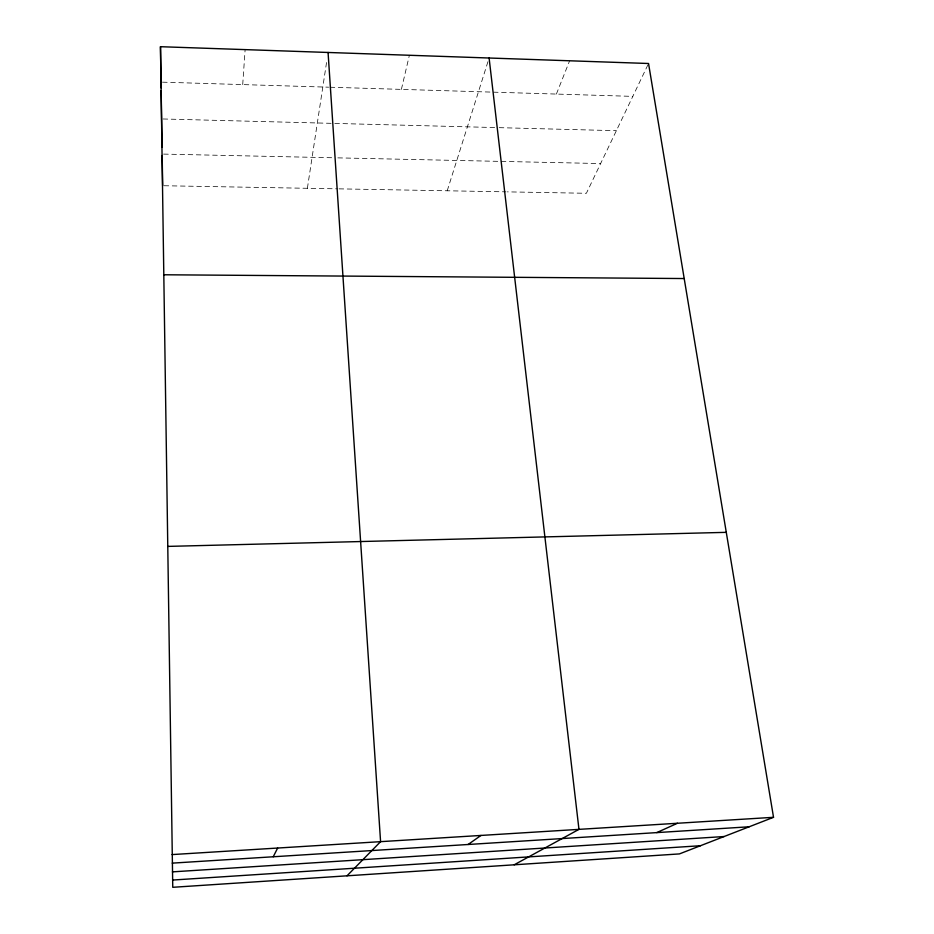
<?xml version="1.0" encoding="UTF-8"?>
<svg xmlns="http://www.w3.org/2000/svg" width="934" height="934" viewBox="0 0 934 934"><rect width="100%" height="100%" fill="white"/><g stroke="black" fill="none" stroke-linecap="round" stroke-linejoin="round"><path stroke-width="0.7" stroke-dasharray="4.67 3.5" d="M242.712 84.585L245.117 49.619M307.379 188.294L326.982 59.671M401.387 89.384L409.384 55.269M447.211 190.793L488.68 59.367M556.384 94.065L569.623 60.792M647.916 64.82L586.389 193.28L507.372 191.867M164.08 185.738L337.606 188.831M339.042 188.855L505.936 191.832M163.613 154.098L332.142 157.741M337.863 157.869L600.62 163.555M163.065 118.98L333.356 123.381M334.804 123.416L497.752 127.619M499.188 127.666L616.37 130.69M162.493 82.169L328.628 87.189M330.087 87.224L632.797 96.377"/><path stroke-width="1.4" d="M273.242 856.77L277.643 848.049M347.016 875.812L380.582 841.662L328.067 52.467M468.109 844.499L480.987 835.44M514.179 864.802L578.963 829.369L489.101 58.013M656.742 832.614L677.442 823.263M773.527 817.308L679.427 853.909L172.755 887.3L160.473 46.7L648.546 63.5L773.527 817.308L172.066 854.587M172.603 880.05L700.477 845.725M172.253 863.133L749.15 826.788M172.428 871.866L724.095 836.537M167.641 546.402L726.278 532.345M163.754 274.771L684.202 278.542M160.473 46.7L161.115 87.784M161.162 90.621L162.049 147.047M162.177 155.499L162.656 185.703"/></g></svg>
